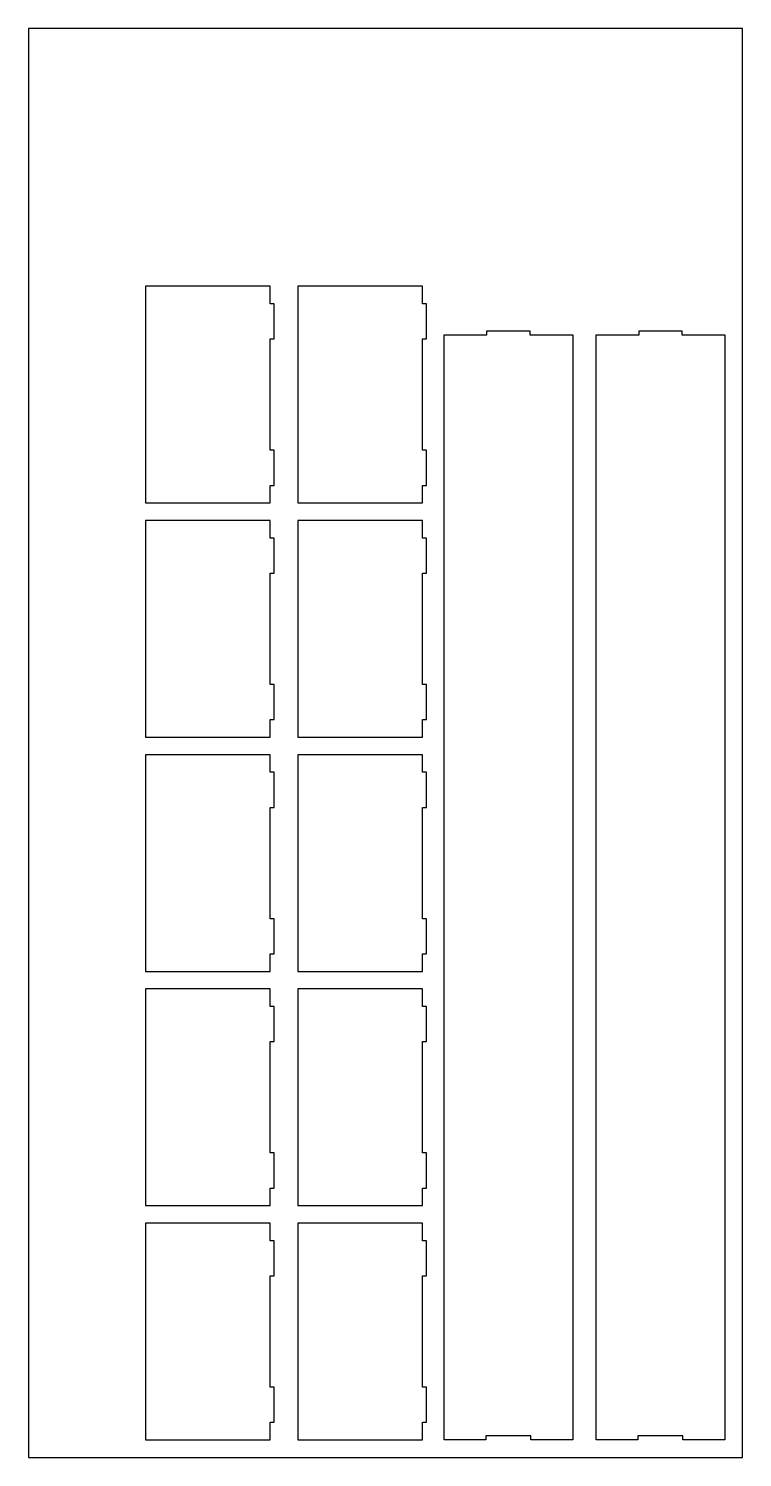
# Model space of a CAD drawing. Extents: x 0 to 1220, y 0 to 2440.
import ezdxf

# ---------------------------------------------------------------- set-up
doc = ezdxf.new("R2010")
doc.units = 0
doc.header["$MEASUREMENT"] = 0
doc.layers.add('MAX_SIZE', color=18, linetype='CONTINUOUS')
doc.layers.add('OUTLINES', color=5, linetype='CONTINUOUS')

msp = doc.modelspace()

# ---------------------------------------------------------------- linework, layer by layer
at = {"layer": 'MAX_SIZE'}
msp.add_lwpolyline([(0, 0), (1220, 0), (1220, 2440), (0, 2440)], close=True, dxfattribs=at)
at = {"layer": 'OUTLINES'}
for points in [[(413, 1630), (413, 1660), (420, 1660), (420, 1720), (413, 1720), (413, 1910), (420, 1910), (420, 1970), (413, 1970), (413, 2000), (200, 2000), (200, 1630)], [(673, 1630), (673, 1660), (680, 1660), (680, 1720), (673, 1720), (673, 1910), (680, 1910), (680, 1970), (673, 1970), (673, 2000), (460, 2000), (460, 1630)], [(858.4, 30), (858.4, 37), (781.5, 37), (781.5, 30), (710, 30), (710, 1917), (783.3, 1917), (783.3, 1924), (856.6, 1924), (856.6, 1917), (930, 1917), (930, 30)], [(1118.4, 30), (1118.4, 37), (1041.5, 37), (1041.5, 30), (970, 30), (970, 1917), (1043.3, 1917), (1043.3, 1924), (1116.6, 1924), (1116.6, 1917), (1190, 1917), (1190, 30)], [(413, 1230), (413, 1260), (420, 1260), (420, 1320), (413, 1320), (413, 1510), (420, 1510), (420, 1570), (413, 1570), (413, 1600), (200, 1600), (200, 1230)], [(673, 1230), (673, 1260), (680, 1260), (680, 1320), (673, 1320), (673, 1510), (680, 1510), (680, 1570), (673, 1570), (673, 1600), (460, 1600), (460, 1230)], [(413, 830), (413, 860), (420, 860), (420, 920), (413, 920), (413, 1110), (420, 1110), (420, 1170), (413, 1170), (413, 1200), (200, 1200), (200, 830)], [(673, 830), (673, 860), (680, 860), (680, 920), (673, 920), (673, 1110), (680, 1110), (680, 1170), (673, 1170), (673, 1200), (460, 1200), (460, 830)], [(413, 430), (413, 460), (420, 460), (420, 520), (413, 520), (413, 710), (420, 710), (420, 770), (413, 770), (413, 800), (200, 800), (200, 430)], [(673, 430), (673, 460), (680, 460), (680, 520), (673, 520), (673, 710), (680, 710), (680, 770), (673, 770), (673, 800), (460, 800), (460, 430)], [(413, 30), (413, 60), (420, 60), (420, 120), (413, 120), (413, 310), (420, 310), (420, 370), (413, 370), (413, 400), (200, 400), (200, 30)], [(673, 30), (673, 60), (680, 60), (680, 120), (673, 120), (673, 310), (680, 310), (680, 370), (673, 370), (673, 400), (460, 400), (460, 30)]]:
    msp.add_lwpolyline(points, close=True, dxfattribs=at)

doc.saveas('drawing.dxf')
